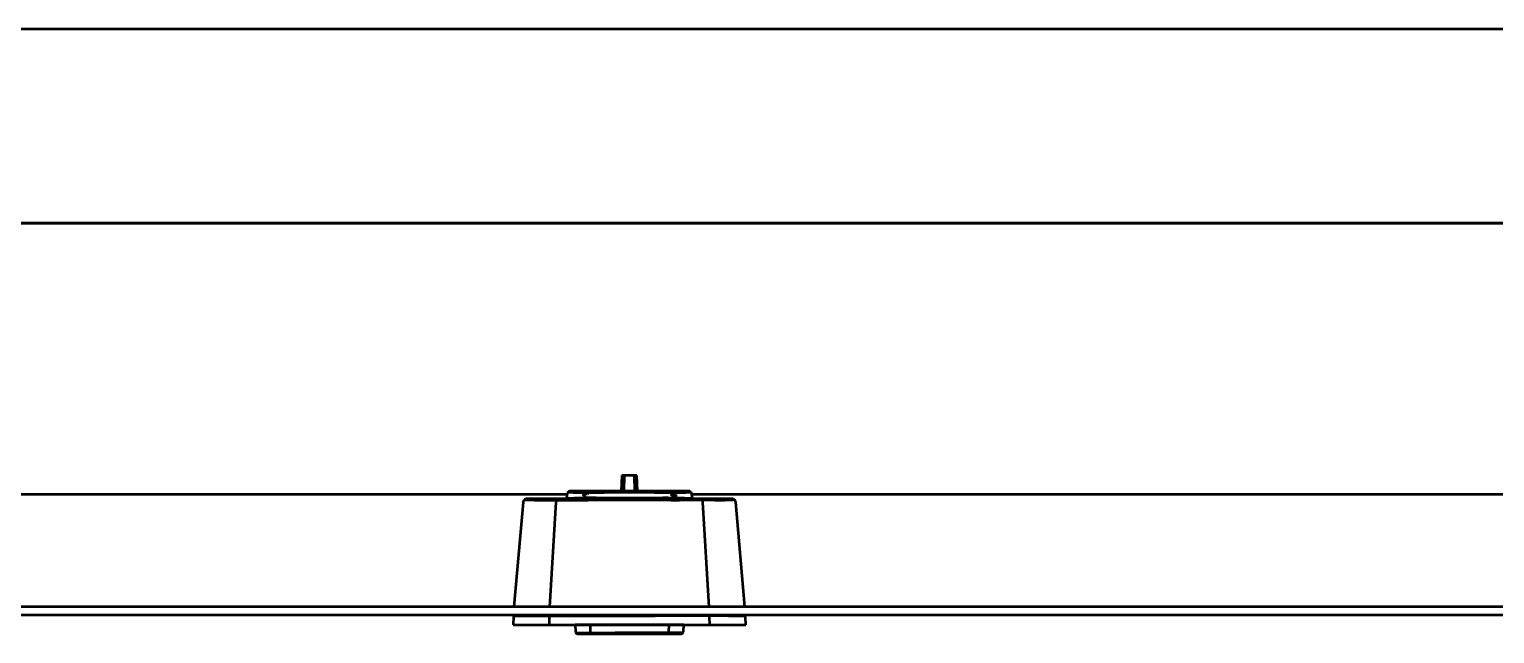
# Model space of a CAD drawing. Header units: millimetres. Extents: x -9546 to 173314, y -46180 to 27253.
# Drawn here: x 160227.4 to 160605.3, y -34570 to -34414.1 of the extents above; entities that cross this region are included whole.
import ezdxf

# ---------------------------------------------------------------- set-up
doc = ezdxf.new("R2010")
doc.units = ezdxf.units.MM
doc.layers.add('AM_0', color=7, linetype='Continuous', lineweight=50)
doc.layers.add('LDCarFrame-AM_0', color=7, linetype='Continuous', lineweight=50)

# ---------------------------------------------------------------- blocks, each defined once
blk = doc.blocks.new('LD_20260611094836_000001EA')
at = {"layer": 'LDCarFrame-AM_0'}
for p, q in [((841, 2679), (-841, 2679)), ((-841, 2629), (841, 2629)), ((800, 2530), (-800, 2530)), ((-800, 2528), (800, 2528))]:
    blk.add_line(p, q, dxfattribs=at)
blk = doc.blocks.new('LD_20260611094836_000001EE')
at = {"layer": 'AM_0'}
blk.add_line((175, 2500), (-1425, 2500), dxfattribs=at)
blk = doc.blocks.new('LD_20260611094836_000001F7')
at = {"layer": 'AM_0'}
for p, q in [((-1.96, 26.9), (-2.1, 22.9)), ((-1.93, 26.9), (-1.96, 26.9)), ((-1.84, 26.9), (-1.93, 26.9)), ((-1.7, 26.9), (-1.84, 26.9)), ((-1.5, 26.9), (-1.7, 26.9)), ((-1.26, 26.9), (-1.5, 26.9)), ((-1.35, 22.9), (-1.26, 26.9)), ((-0.98, 26.9), (-1.26, 26.9)), ((-0.67, 26.9), (-0.98, 26.9)), ((-0.34, 26.9), (-0.67, 26.9)), ((0, 26.9), (-0.34, 26.9)), ((0.34, 26.9), (0, 26.9)), ((0.67, 26.9), (0.34, 26.9)), ((0.98, 26.9), (0.67, 26.9)), ((1.26, 26.9), (0.98, 26.9)), ((1.26, 26.9), (1.35, 22.9)), ((1.5, 26.9), (1.26, 26.9)), ((1.7, 26.9), (1.5, 26.9)), ((1.84, 26.9), (1.7, 26.9)), ((1.93, 26.9), (1.84, 26.9)), ((1.96, 26.9), (1.93, 26.9)), ((2.1, 22.9), (1.96, 26.9)), ((-15.64, 22.75), (-15.78, 22.64)), ((-15.47, 22.83), (-15.64, 22.75)), ((-15.29, 22.88), (-15.47, 22.83)), ((-15.11, 22.9), (-15.29, 22.88)), ((-15.03, 22.9), (-15.11, 22.9)), ((-14.78, 22.9), (-15.03, 22.9)), ((-14.38, 22.9), (-14.78, 22.9)), ((-13.81, 22.9), (-14.38, 22.9)), ((-13.09, 22.9), (-13.81, 22.9)), ((-12.23, 22.9), (-13.09, 22.9)), ((-11.24, 22.9), (-12.23, 22.9)), ((-10.12, 22.9), (-11.24, 22.9)), ((-8.89, 22.9), (-10.12, 22.9)), ((-7.56, 22.9), (-8.89, 22.9)), ((-6.15, 22.9), (-7.56, 22.9)), ((-4.67, 22.9), (-6.15, 22.9)), ((-3.15, 22.9), (-4.67, 22.9)), ((-3.15, 22.9), (-3.15, 22.9)), ((-1.58, 22.9), (-3.15, 22.9)), ((-2.1, 22.9), (-2.07, 22.9)), ((-2.07, 22.9), (-1.97, 22.9)), ((-1.97, 22.9), (-1.82, 22.9)), ((-1.82, 22.9), (-1.61, 22.9)), ((-1.61, 22.9), (-1.58, 22.9)), ((-1.58, 22.9), (-1.35, 22.9)), ((0, 22.9), (-1.58, 22.9)), ((-1.35, 22.9), (-1.05, 22.9)), ((-1.05, 22.9), (-0.72, 22.9)), ((-0.72, 22.9), (-0.37, 22.9)), ((-0.37, 22.9), (0, 22.9)), ((0, 22.9), (0.37, 22.9)), ((1.58, 22.9), (0, 22.9)), ((0.37, 22.9), (0.72, 22.9)), ((0.72, 22.9), (1.05, 22.9)), ((1.05, 22.9), (1.35, 22.9)), ((1.35, 22.9), (1.58, 22.9)), ((1.58, 22.9), (1.58, 22.9)), ((1.58, 22.9), (1.61, 22.9)), ((3.15, 22.9), (1.58, 22.9)), ((1.61, 22.9), (1.82, 22.9)), ((1.82, 22.9), (1.97, 22.9)), ((1.97, 22.9), (2.07, 22.9)), ((2.07, 22.9), (2.1, 22.9)), ((4.67, 22.9), (3.15, 22.9)), ((6.15, 22.9), (4.67, 22.9)), ((7.56, 22.9), (6.15, 22.9)), ((8.89, 22.9), (7.56, 22.9)), ((10.12, 22.9), (8.89, 22.9)), ((11.24, 22.9), (10.12, 22.9)), ((12.23, 22.9), (11.24, 22.9)), ((13.09, 22.9), (12.23, 22.9)), ((13.81, 22.9), (13.09, 22.9)), ((14.38, 22.9), (13.81, 22.9)), ((14.78, 22.9), (14.38, 22.9)), ((15.03, 22.9), (14.78, 22.9)), ((15.11, 22.9), (15.03, 22.9)), ((15.29, 22.88), (15.11, 22.9)), ((15.47, 22.83), (15.29, 22.88)), ((15.64, 22.75), (15.47, 22.83)), ((15.78, 22.64), (15.64, 22.75)), ((-27.41, 19.99), (-29.77, -7)), ((-27.41, 19.99), (-27.37, 20.17)), ((-27.37, 20.17), (-27.41, 19.99)), ((-27.39, 20.09), (-27.41, 19.99)), ((-27.37, 20.17), (-27.39, 20.09)), ((-27.36, 20.2), (-27.37, 20.17)), ((-27.36, 20.19), (-27.37, 20.17)), ((-27.36, 20.19), (-27.37, 20.19)), ((-27.37, 20.19), (-27.36, 20.19)), ((-27.36, 20.19), (-27.37, 20.19)), ((-27.32, 20.31), (-27.36, 20.2)), ((-27.36, 20.2), (-27.36, 20.19)), ((-27.31, 20.34), (-27.32, 20.31)), ((-27.26, 20.43), (-27.31, 20.34)), ((-27.29, 20.37), (-27.31, 20.34)), ((-27.29, 20.37), (-27.3, 20.35)), ((-27.26, 20.43), (-27.29, 20.37)), ((-27.21, 20.5), (-27.26, 20.43)), ((-27.18, 20.54), (-27.21, 20.5)), ((-27.19, 20.52), (-27.21, 20.5)), ((-27.19, 20.52), (-27.2, 20.51)), ((-27.18, 20.54), (-27.19, 20.52)), ((-27.09, 20.64), (-27.18, 20.54)), ((-27.07, 20.65), (-27.09, 20.64)), ((-26.98, 20.64), (-27.09, 20.64)), ((-27.08, 20.64), (-27.09, 20.64)), ((-27.07, 20.65), (-27.08, 20.64)), ((-27.08, 20.64), (-27.08, 20.64)), ((-27.08, 20.64), (-27.08, 20.64)), ((-26.94, 20.75), (-27.07, 20.65)), ((-26.97, 20.73), (-27.07, 20.65)), ((-26.98, 20.64), (-26.65, 20.64)), ((-26.94, 20.75), (-26.97, 20.73)), ((-26.79, 20.82), (-26.94, 20.75)), ((-26.85, 20.8), (-26.94, 20.75)), ((-26.94, 20.75), (-26.94, 20.75)), ((-26.85, 20.8), (-26.93, 20.75)), ((-26.79, 20.82), (-26.85, 20.8)), ((-26.77, 20.83), (-26.79, 20.82)), ((-26.61, 20.88), (-26.77, 20.83)), ((-26.74, 20.84), (-26.77, 20.83)), ((-26.74, 20.84), (-26.77, 20.83)), ((-26.63, 20.88), (-26.74, 20.84)), ((-26.65, 20.64), (-26.11, 20.64)), ((-26.61, 20.88), (-26.63, 20.88)), ((-26.59, 20.88), (-26.61, 20.88)), ((-26.41, 20.9), (-26.59, 20.88)), ((-26.52, 20.89), (-26.59, 20.88)), ((-26.52, 20.89), (-26.58, 20.88)), ((-26.41, 20.9), (-26.52, 20.89)), ((-26.38, 20.9), (-26.41, 20.9)), ((-26.3, 20.9), (-26.38, 20.9)), ((-26.16, 20.9), (-26.3, 20.9)), ((-25.96, 20.9), (-26.16, 20.9)), ((-26.11, 20.64), (-25.36, 20.64)), ((-25.71, 20.9), (-25.96, 20.9)), ((-25.41, 20.9), (-25.71, 20.9)), ((-25.05, 20.9), (-25.41, 20.9)), ((-25.36, 20.64), (-24.4, 20.64)), ((-24.63, 20.9), (-25.05, 20.9)), ((-24.17, 20.9), (-24.63, 20.9)), ((-24.4, 20.64), (-24.51, 20.5)), ((-24.51, 20.5), (-23.36, 20.5)), ((-23.65, 20.9), (-24.17, 20.9)), ((-23.08, 20.9), (-23.65, 20.9)), ((-23.36, 20.5), (-22.01, 20.5)), ((-22.46, 20.9), (-23.08, 20.9)), ((-21.8, 20.9), (-22.46, 20.9)), ((-22.01, 20.5), (-20.49, 20.5)), ((-21.09, 20.9), (-21.8, 20.9)), ((-20.33, 20.9), (-21.09, 20.9)), ((-21.09, 20.9), (-21.09, 20.9)), ((-18.94, 19.99), (-20.57, -7)), ((-20.49, 20.5), (-18.8, 20.5)), ((-19.53, 20.9), (-20.33, 20.9)), ((-18.69, 20.9), (-19.53, 20.9)), ((-19.53, 20.9), (-19.53, 20.9)), ((-18.92, 20.17), (-18.94, 19.99)), ((-18.87, 20.34), (-18.92, 20.17)), ((-18.8, 20.5), (-18.87, 20.34)), ((-18.8, 20.5), (-16.96, 20.5)), ((-17.8, 20.9), (-18.69, 20.9)), ((-16.88, 20.9), (-17.8, 20.9)), ((-16.96, 20.5), (-14.99, 20.5)), ((-15.92, 20.9), (-16.88, 20.9)), ((-16.54, 20.92), (-16.66, 20.9)), ((-16.66, 20.9), (-16.57, 20.9)), ((-16.57, 20.9), (-16.32, 20.9)), ((-16.42, 20.96), (-16.54, 20.92)), ((-16.32, 21.03), (-16.42, 20.96)), ((-16.24, 21.13), (-16.32, 21.03)), ((-16.24, 21.03), (-16.32, 21.03)), ((-16.32, 20.9), (-15.92, 20.9)), ((-16.19, 21.24), (-16.24, 21.13)), ((-16.24, 21.03), (-15.99, 21.03)), ((-16.16, 21.36), (-16.19, 21.24)), ((-16.1, 21.99), (-16.16, 21.36)), ((-16.07, 22.17), (-16.1, 21.99)), ((-16.01, 22.34), (-16.07, 22.17)), ((-15.91, 22.5), (-16.01, 22.34)), ((-15.99, 21.03), (-15.57, 21.03)), ((-15.92, 20.9), (-15.9, 20.9)), ((-14.93, 20.9), (-15.92, 20.9)), ((-15.78, 22.64), (-15.91, 22.5)), ((-15.9, 20.9), (-15.32, 20.9)), ((-15.78, 22.64), (-15.7, 22.64)), ((-15.7, 22.64), (-15.44, 22.64)), ((-15.57, 21.03), (-15, 21.03)), ((-15.44, 22.64), (-15.01, 22.64)), ((-15.32, 20.9), (-14.57, 20.9)), ((-15.01, 22.64), (-14.42, 22.64)), ((-15, 21.03), (-14.27, 21.03)), ((-14.99, 20.5), (-12.89, 20.5)), ((-13.91, 20.9), (-14.93, 20.9)), ((-14.57, 20.9), (-13.91, 20.9)), ((-14.42, 22.64), (-14.53, 22.5)), ((-14.53, 22.5), (-13.78, 22.5)), ((-14.2, 21.13), (-14.27, 21.03)), ((-14.2, 21.13), (-13.33, 21.13)), ((-13.91, 20.9), (-13.68, 20.9)), ((-12.86, 20.9), (-13.91, 20.9)), ((-13.78, 22.5), (-12.87, 22.5)), ((-13.68, 20.9), (-12.65, 20.9)), ((-13.33, 21.13), (-12.32, 21.13)), ((-12.89, 20.5), (-10.69, 20.5)), ((-12.87, 22.5), (-11.82, 22.5)), ((-11.78, 20.9), (-12.86, 20.9)), ((-12.65, 20.9), (-11.49, 20.9)), ((-12.32, 21.13), (-11.19, 21.13)), ((-11.94, 22.17), (-11.97, 21.99)), ((-11.43, 21.36), (-11.97, 21.99)), ((-10.78, 21.99), (-11.94, 22.17)), ((-11.82, 22.5), (-10.65, 22.5)), ((-10.67, 20.9), (-11.78, 20.9)), ((-11.49, 20.9), (-10.21, 20.9)), ((-11.15, 21.24), (-11.43, 21.36)), ((-11.19, 21.13), (-11.15, 21.24)), ((-9.94, 21.13), (-11.19, 21.13)), ((-10.75, 22.17), (-10.78, 21.99)), ((-10.71, 22.34), (-10.75, 22.17)), ((-10.65, 22.5), (-10.71, 22.34)), ((-10.65, 20.64), (-10.69, 20.5)), ((-9.55, 20.9), (-10.67, 20.9)), ((-10.65, 22.5), (-9.35, 22.5)), ((-10.65, 20.64), (-8.37, 20.64)), ((-10.21, 20.9), (-9.55, 20.9)), ((-8.59, 21.13), (-9.94, 21.13)), ((-9.55, 20.9), (-8.82, 20.9)), ((-8.4, 20.9), (-9.55, 20.9)), ((-9.35, 22.5), (-7.95, 22.5)), ((-8.82, 20.9), (-7.35, 20.9)), ((-8.63, 21.03), (-8.59, 21.13)), ((-7.19, 21.03), (-8.63, 21.03)), ((-7.23, 20.9), (-8.4, 20.9)), ((-8.37, 20.64), (-6.03, 20.64)), ((-7.95, 22.5), (-6.47, 22.5)), ((-7.35, 20.9), (-5.79, 20.9)), ((-6.05, 20.9), (-7.23, 20.9)), ((-5.67, 21.03), (-7.19, 21.03)), ((-6.42, 22.64), (-6.47, 22.5)), ((-6.42, 22.64), (-4.88, 22.64)), ((-4.86, 20.9), (-6.05, 20.9)), ((-6.03, 20.64), (-3.64, 20.64)), ((-5.79, 20.9), (-4.18, 20.9)), ((-4.09, 21.03), (-5.67, 21.03)), ((-4.88, 22.64), (-3.28, 22.64)), ((-3.65, 20.9), (-4.86, 20.9)), ((-4.18, 20.9), (-2.52, 20.9)), ((-2.47, 21.03), (-4.09, 21.03)), ((-2.44, 20.9), (-3.65, 20.9)), ((-3.64, 20.64), (-1.22, 20.64)), ((-3.28, 22.64), (-1.65, 22.64)), ((-2.52, 20.9), (-0.85, 20.9)), ((-0.83, 21.03), (-2.47, 21.03)), ((-1.22, 20.9), (-2.44, 20.9)), ((-1.65, 22.64), (0, 22.64)), ((0, 20.9), (-1.22, 20.9)), ((-1.22, 20.64), (1.22, 20.64)), ((-0.85, 20.9), (0.85, 20.9)), ((0.83, 21.03), (-0.83, 21.03)), ((0, 22.64), (1.65, 22.64)), ((1.22, 20.9), (0, 20.9)), ((2.47, 21.03), (0.83, 21.03)), ((0.85, 20.9), (2.52, 20.9)), ((2.44, 20.9), (1.22, 20.9)), ((1.22, 20.64), (3.64, 20.64)), ((1.65, 22.64), (3.28, 22.64)), ((3.65, 20.9), (2.44, 20.9)), ((4.09, 21.03), (2.47, 21.03)), ((2.52, 20.9), (3.65, 20.9)), ((3.28, 22.64), (4.88, 22.64)), ((3.64, 20.64), (6.03, 20.64)), ((3.65, 20.9), (4.18, 20.9)), ((4.86, 20.9), (3.65, 20.9)), ((5.67, 21.03), (4.09, 21.03)), ((4.18, 20.9), (5.79, 20.9)), ((6.05, 20.9), (4.86, 20.9)), ((4.88, 22.64), (6.42, 22.64)), ((7.19, 21.03), (5.67, 21.03)), ((5.79, 20.9), (7.35, 20.9)), ((6.03, 20.64), (8.37, 20.64)), ((7.23, 20.9), (6.05, 20.9)), ((6.42, 22.64), (6.47, 22.5)), ((6.47, 22.5), (7.95, 22.5)), ((8.63, 21.03), (7.19, 21.03)), ((8.4, 20.9), (7.23, 20.9)), ((7.35, 20.9), (8.4, 20.9)), ((7.95, 22.5), (9.35, 22.5)), ((8.37, 20.64), (10.65, 20.64)), ((8.4, 20.9), (8.82, 20.9)), ((9.55, 20.9), (8.4, 20.9)), ((8.63, 21.03), (8.59, 21.13)), ((9.94, 21.13), (8.59, 21.13)), ((8.82, 20.9), (10.21, 20.9)), ((9.35, 22.5), (10.65, 22.5)), ((10.67, 20.9), (9.55, 20.9)), ((9.94, 21.13), (11.19, 21.13)), ((10.21, 20.9), (11.49, 20.9)), ((10.65, 22.5), (11.82, 22.5)), ((10.65, 22.5), (10.71, 22.34)), ((10.65, 20.64), (10.69, 20.5)), ((11.78, 20.9), (10.67, 20.9)), ((10.69, 20.5), (12.89, 20.5)), ((10.71, 22.34), (10.75, 22.17)), ((11.97, 21.99), (10.75, 22.17)), ((12.01, 21.36), (10.78, 21.99)), ((11.43, 21.36), (10.78, 21.99)), ((11.43, 21.36), (11.15, 21.24)), ((11.15, 21.24), (11.19, 21.13)), ((11.19, 21.13), (12.32, 21.13)), ((11.49, 20.9), (12.65, 20.9)), ((12.86, 20.9), (11.78, 20.9)), ((11.82, 22.5), (12.87, 22.5)), ((11.97, 21.99), (12.01, 21.36)), ((12.32, 21.13), (13.33, 21.13)), ((12.65, 20.9), (13.68, 20.9)), ((13.91, 20.9), (12.86, 20.9)), ((12.87, 22.5), (13.78, 22.5)), ((14.99, 20.5), (12.89, 20.5)), ((13.33, 21.13), (14.2, 21.13)), ((13.68, 20.9), (14.57, 20.9)), ((13.78, 22.5), (14.53, 22.5)), ((14.93, 20.9), (13.91, 20.9)), ((14.2, 21.13), (14.27, 21.03)), ((14.27, 21.03), (15, 21.03)), ((14.42, 22.64), (15.01, 22.64)), ((14.42, 22.64), (14.53, 22.5)), ((14.57, 20.9), (15.32, 20.9)), ((15.92, 20.9), (14.93, 20.9)), ((16.96, 20.5), (14.99, 20.5)), ((15, 21.03), (15.57, 21.03)), ((15.01, 22.64), (15.44, 22.64)), ((15.32, 20.9), (15.9, 20.9)), ((15.44, 22.64), (15.7, 22.64)), ((15.57, 21.03), (15.99, 21.03)), ((15.7, 22.64), (15.78, 22.64)), ((15.91, 22.5), (15.78, 22.64)), ((15.9, 20.9), (16.32, 20.9)), ((16.01, 22.34), (15.91, 22.5)), ((16.88, 20.9), (15.92, 20.9)), ((15.99, 21.03), (16.24, 21.03)), ((16.07, 22.17), (16.01, 22.34)), ((16.1, 21.99), (16.07, 22.17)), ((16.16, 21.36), (16.1, 21.99)), ((16.19, 21.24), (16.16, 21.36)), ((16.24, 21.13), (16.19, 21.24)), ((16.32, 21.03), (16.24, 21.13)), ((16.24, 21.03), (16.32, 21.03)), ((16.42, 20.96), (16.32, 21.03)), ((16.32, 20.9), (16.57, 20.9)), ((16.54, 20.92), (16.42, 20.96)), ((16.66, 20.9), (16.54, 20.92)), ((16.57, 20.9), (16.66, 20.9)), ((17.8, 20.9), (16.88, 20.9)), ((18.8, 20.5), (16.96, 20.5)), ((18.69, 20.9), (17.8, 20.9)), ((19.53, 20.9), (18.69, 20.9)), ((20.49, 20.5), (18.8, 20.5)), ((18.87, 20.34), (18.8, 20.5)), ((18.92, 20.17), (18.87, 20.34)), ((18.94, 19.99), (18.92, 20.17)), ((20.57, -7), (18.94, 19.99)), ((20.33, 20.9), (19.53, 20.9)), ((21.09, 20.9), (20.33, 20.9)), ((22.01, 20.5), (20.49, 20.5)), ((21.8, 20.9), (21.09, 20.9)), ((22.46, 20.9), (21.8, 20.9)), ((22.01, 20.5), (23.36, 20.5)), ((23.08, 20.9), (22.46, 20.9)), ((23.65, 20.9), (23.08, 20.9)), ((23.36, 20.5), (24.51, 20.5)), ((24.17, 20.9), (23.65, 20.9)), ((24.63, 20.9), (24.17, 20.9)), ((24.4, 20.64), (25.36, 20.64)), ((24.4, 20.64), (24.51, 20.5)), ((25.05, 20.9), (24.63, 20.9)), ((25.41, 20.9), (25.05, 20.9)), ((25.36, 20.64), (26.11, 20.64)), ((25.71, 20.9), (25.41, 20.9)), ((25.96, 20.9), (25.71, 20.9)), ((26.16, 20.9), (25.96, 20.9)), ((26.11, 20.64), (26.65, 20.64)), ((26.3, 20.9), (26.16, 20.9)), ((26.38, 20.9), (26.3, 20.9)), ((26.41, 20.9), (26.38, 20.9)), ((26.59, 20.88), (26.41, 20.9)), ((26.52, 20.89), (26.41, 20.9)), ((26.41, 20.9), (26.59, 20.88)), ((26.59, 20.88), (26.52, 20.89)), ((26.61, 20.88), (26.59, 20.88)), ((26.63, 20.88), (26.59, 20.88)), ((26.61, 20.88), (26.61, 20.88)), ((26.61, 20.88), (26.61, 20.88)), ((26.61, 20.88), (26.61, 20.88)), ((26.63, 20.88), (26.61, 20.88)), ((26.74, 20.84), (26.63, 20.88)), ((26.98, 20.64), (26.65, 20.64)), ((26.77, 20.83), (26.74, 20.84)), ((26.85, 20.8), (26.77, 20.83)), ((26.79, 20.82), (26.77, 20.83)), ((26.79, 20.82), (26.78, 20.83)), ((26.85, 20.8), (26.79, 20.82)), ((26.94, 20.75), (26.85, 20.8)), ((26.97, 20.73), (26.94, 20.75)), ((26.97, 20.73), (26.94, 20.75)), ((26.94, 20.75), (26.94, 20.75)), ((26.94, 20.75), (26.94, 20.75)), ((27.08, 20.64), (26.97, 20.73)), ((27.07, 20.65), (26.97, 20.73)), ((27.09, 20.64), (26.98, 20.64)), ((27.08, 20.64), (27.07, 20.65)), ((27.07, 20.65), (27.08, 20.64)), ((27.09, 20.64), (27.08, 20.64)), ((27.08, 20.64), (27.08, 20.64)), ((27.09, 20.64), (27.08, 20.64)), ((27.19, 20.52), (27.09, 20.64)), ((27.18, 20.54), (27.09, 20.64)), ((27.18, 20.54), (27.09, 20.63)), ((27.19, 20.52), (27.18, 20.54)), ((27.21, 20.5), (27.19, 20.52)), ((27.29, 20.37), (27.21, 20.5)), ((27.26, 20.43), (27.21, 20.5)), ((27.26, 20.43), (27.22, 20.48)), ((27.29, 20.37), (27.26, 20.43)), ((27.31, 20.34), (27.29, 20.37)), ((27.36, 20.19), (27.31, 20.34)), ((27.32, 20.31), (27.31, 20.34)), ((27.32, 20.31), (27.31, 20.33)), ((27.36, 20.2), (27.32, 20.31)), ((27.36, 20.19), (27.36, 20.2)), ((27.36, 20.2), (27.36, 20.2)), ((27.37, 20.17), (27.36, 20.19)), ((27.41, 19.99), (27.37, 20.17)), ((27.39, 20.09), (27.37, 20.17)), ((27.39, 20.09), (27.38, 20.15)), ((27.41, 19.99), (27.39, 20.09)), ((29.77, -7), (27.41, 19.99)), ((-29.93, -9.58), (-30, -11.6)), ((-29.94, -9), (-29.95, -9.1)), ((-29.95, -9.1), (-29.83, -9.1)), ((-29.91, -9.47), (-29.93, -9.58)), ((-29.91, -9.47), (-29.91, -9.47)), ((-29.81, -9.28), (-29.87, -9.37)), ((-29.81, -9.28), (-29.87, -9.37)), ((-29.85, -9.33), (-29.87, -9.37)), ((-29.87, -9.37), (-29.87, -9.37)), ((-29.87, -9.37), (-29.87, -9.37)), ((-29.87, -9.37), (-29.87, -9.37)), ((-29.87, -9.37), (-29.87, -9.37)), ((-29.83, -9.1), (-29.47, -9.1)), ((-29.74, -9.2), (-29.81, -9.28)), ((-29.74, -9.2), (-29.81, -9.28)), ((-29.78, -9.25), (-29.81, -9.28)), ((-29.81, -9.28), (-29.81, -9.28)), ((-29.81, -9.28), (-29.81, -9.28)), ((-29.81, -9.28), (-29.81, -9.28)), ((-29.81, -9.28), (-29.81, -9.28)), ((-29.81, -9.28), (-29.69, -9.28)), ((-29.64, -9.15), (-29.74, -9.2)), ((-29.64, -9.15), (-29.74, -9.2)), ((-29.69, -9.18), (-29.74, -9.2)), ((-29.74, -9.2), (-29.74, -9.2)), ((-29.74, -9.2), (-29.74, -9.2)), ((-29.74, -9.2), (-29.74, -9.2)), ((-29.69, -9.28), (-29.34, -9.28)), ((-29.54, -9.11), (-29.64, -9.15)), ((-29.54, -9.11), (-29.64, -9.15)), ((-29.59, -9.13), (-29.64, -9.15)), ((-29.64, -9.15), (-29.64, -9.15)), ((-29.64, -9.15), (-29.64, -9.15)), ((-29.64, -9.15), (-29.64, -9.15)), ((-29.43, -9.1), (-29.54, -9.11)), ((-29.43, -9.1), (-29.54, -9.11)), ((-29.54, -9.11), (-29.54, -9.11)), ((-29.54, -9.11), (-29.54, -9.11)), ((-29.54, -9.11), (-29.54, -9.11)), ((-29.47, -9.1), (-28.87, -9.1)), ((-29.31, -9.1), (-29.43, -9.1)), ((-29.34, -9.28), (-28.74, -9.28)), ((-28.96, -9.1), (-29.31, -9.1)), ((-28.38, -9.1), (-28.96, -9.1)), ((-28.87, -9.1), (-28.04, -9.1)), ((-28.74, -9.28), (-27.91, -9.28)), ((-27.56, -9.1), (-28.38, -9.1)), ((-28.04, -9.1), (-26.98, -9.1)), ((-27.91, -9.28), (-26.86, -9.28)), ((-26.53, -9.1), (-27.56, -9.1)), ((-26.98, -9.1), (-25.71, -9.1)), ((-26.86, -9.28), (-25.59, -9.28)), ((-25.28, -9.1), (-26.53, -9.1)), ((-25.71, -9.1), (-24.23, -9.1)), ((-25.59, -9.28), (-24.12, -9.28)), ((-23.82, -9.1), (-25.28, -9.1)), ((-24.23, -9.1), (-22.55, -9.1)), ((-24.12, -9.28), (-22.45, -9.28)), ((-22.17, -9.1), (-23.82, -9.1)), ((-22.55, -9.1), (-20.7, -9.1)), ((-22.45, -9.28), (-20.6, -9.28)), ((-20.35, -9.1), (-22.17, -9.1)), ((-20.68, -9.58), (-20.73, -11.6)), ((-20.69, -9), (-20.7, -9.1)), ((-20.7, -9.1), (-18.67, -9.1)), ((-20.67, -9.47), (-20.68, -9.58)), ((-20.65, -9.37), (-20.67, -9.47)), ((-20.6, -9.28), (-20.65, -9.37)), ((-20.6, -9.28), (-18.59, -9.28)), ((-18.36, -9.1), (-20.35, -9.1)), ((-19.92, -9.28), (-19.92, -9.28)), ((-18.67, -9.1), (-16.5, -9.1)), ((-18.59, -9.28), (-16.42, -9.28)), ((-16.23, -9.1), (-18.36, -9.1)), ((-16.5, -9.1), (-14.19, -9.1)), ((-16.42, -9.28), (-14.13, -9.28)), ((-13.95, -9.1), (-16.23, -9.1)), ((-16.23, -9.1), (-16.23, -9.1)), ((-14.19, -9.1), (-11.77, -9.1)), ((-14.13, -9.28), (-11.72, -9.28)), ((-11.58, -9.1), (-13.95, -9.1)), ((-11.77, -9.1), (-9.25, -9.1)), ((-11.72, -9.28), (-9.21, -9.28)), ((-9.1, -9.1), (-11.58, -9.1)), ((-9.25, -9.1), (-6.67, -9.1)), ((-9.21, -9.28), (-6.63, -9.28)), ((-6.56, -9.1), (-9.1, -9.1)), ((-6.67, -9.1), (-4.02, -9.1)), ((-6.63, -9.28), (-4, -9.28)), ((-3.95, -9.1), (-6.56, -9.1)), ((-4.02, -9.1), (-1.35, -9.1)), ((-4, -9.28), (-1.34, -9.28)), ((-1.32, -9.1), (-3.95, -9.1)), ((-1.35, -9.1), (1.35, -9.1)), ((-1.34, -9.28), (1.34, -9.28)), ((1.32, -9.1), (-1.32, -9.1)), ((3.95, -9.1), (1.32, -9.1)), ((1.34, -9.28), (4, -9.28)), ((1.35, -9.1), (4.02, -9.1)), ((6.56, -9.1), (3.95, -9.1)), ((4, -9.28), (6.63, -9.28)), ((4.02, -9.1), (6.67, -9.1)), ((9.1, -9.1), (6.56, -9.1)), ((9.21, -9.28), (6.63, -9.28)), ((6.67, -9.1), (9.25, -9.1)), ((11.58, -9.1), (9.1, -9.1)), ((11.72, -9.28), (9.21, -9.28)), ((9.25, -9.1), (11.77, -9.1)), ((13.95, -9.1), (11.58, -9.1)), ((14.13, -9.28), (11.72, -9.28)), ((11.77, -9.1), (14.19, -9.1)), ((16.23, -9.1), (13.95, -9.1)), ((16.42, -9.28), (14.13, -9.28)), ((14.19, -9.1), (16.5, -9.1)), ((18.36, -9.1), (16.23, -9.1)), ((18.59, -9.28), (16.42, -9.28)), ((16.5, -9.1), (18.67, -9.1)), ((20.35, -9.1), (18.36, -9.1)), ((20.6, -9.28), (18.59, -9.28)), ((18.67, -9.1), (20.7, -9.1)), ((22.17, -9.1), (20.35, -9.1)), ((22.45, -9.28), (20.6, -9.28)), ((20.65, -9.37), (20.6, -9.28)), ((20.67, -9.47), (20.65, -9.37)), ((20.68, -9.58), (20.67, -9.47)), ((20.73, -11.6), (20.68, -9.58)), ((20.7, -9.1), (20.69, -9)), ((20.7, -9.1), (22.55, -9.1)), ((23.82, -9.1), (22.17, -9.1)), ((24.12, -9.28), (22.45, -9.28)), ((22.55, -9.1), (24.23, -9.1)), ((25.28, -9.1), (23.82, -9.1)), ((25.59, -9.28), (24.12, -9.28)), ((24.23, -9.1), (25.71, -9.1)), ((26.53, -9.1), (25.28, -9.1)), ((25.4, -9.28), (25.4, -9.28)), ((25.59, -9.28), (26.86, -9.28)), ((25.71, -9.1), (26.98, -9.1)), ((27.56, -9.1), (26.53, -9.1)), ((26.86, -9.28), (27.91, -9.28)), ((26.98, -9.1), (28.04, -9.1)), ((28.38, -9.1), (27.56, -9.1)), ((27.91, -9.28), (28.74, -9.28)), ((28.04, -9.1), (28.87, -9.1)), ((28.96, -9.1), (28.38, -9.1)), ((28.74, -9.28), (29.34, -9.28)), ((28.87, -9.1), (29.47, -9.1)), ((29.31, -9.1), (28.96, -9.1)), ((29.43, -9.1), (29.31, -9.1)), ((29.34, -9.28), (29.69, -9.28)), ((29.54, -9.11), (29.43, -9.1)), ((29.54, -9.11), (29.43, -9.1)), ((29.43, -9.1), (29.54, -9.11)), ((29.54, -9.11), (29.43, -9.1)), ((29.47, -9.1), (29.83, -9.1)), ((29.54, -9.11), (29.54, -9.11)), ((29.64, -9.15), (29.54, -9.11)), ((29.54, -9.11), (29.54, -9.11)), ((29.54, -9.11), (29.54, -9.11)), ((29.64, -9.15), (29.54, -9.11)), ((29.64, -9.15), (29.59, -9.13)), ((29.64, -9.15), (29.64, -9.15)), ((29.74, -9.2), (29.64, -9.15)), ((29.64, -9.15), (29.64, -9.15)), ((29.64, -9.15), (29.64, -9.15)), ((29.74, -9.2), (29.64, -9.15)), ((29.74, -9.2), (29.69, -9.18)), ((29.69, -9.28), (29.81, -9.28)), ((29.74, -9.2), (29.74, -9.2)), ((29.81, -9.28), (29.74, -9.2)), ((29.74, -9.2), (29.74, -9.2)), ((29.74, -9.2), (29.74, -9.2)), ((29.81, -9.28), (29.74, -9.2)), ((29.81, -9.28), (29.78, -9.25)), ((29.81, -9.28), (29.81, -9.28)), ((29.87, -9.37), (29.81, -9.28)), ((29.81, -9.28), (29.81, -9.28)), ((29.81, -9.28), (29.81, -9.28)), ((29.81, -9.28), (29.81, -9.28)), ((29.87, -9.37), (29.81, -9.28)), ((29.83, -9.1), (29.95, -9.1)), ((29.87, -9.37), (29.85, -9.33)), ((29.87, -9.37), (29.87, -9.37)), ((29.87, -9.37), (29.87, -9.37)), ((29.87, -9.37), (29.87, -9.37)), ((29.93, -9.58), (29.91, -9.47)), ((29.91, -9.47), (29.91, -9.47)), ((30, -11.6), (29.93, -9.58)), ((29.95, -9.1), (29.94, -9)), ((-30, -11.6), (-29.88, -11.6)), ((-29.88, -11.6), (-29.52, -11.6)), ((-29.52, -11.6), (-28.92, -11.6)), ((-28.92, -11.6), (-28.09, -11.6)), ((-28.09, -11.6), (-27.03, -11.6)), ((-27.03, -11.6), (-25.75, -11.6)), ((-25.75, -11.6), (-24.27, -11.6)), ((-24.27, -11.6), (-22.59, -11.6)), ((-22.59, -11.6), (-20.73, -11.6)), ((-20.73, -11.6), (-18.71, -11.6)), ((-18.71, -11.6), (-16.53, -11.6)), ((-16.53, -11.6), (-14.21, -11.6)), ((-14.21, -11.6), (-11.79, -11.6)), ((-13.92, -11.6), (-14, -11.6)), ((-14, -11.6), (-13.94, -13.42)), ((-13.94, -13.42), (-13.92, -13.53)), ((-13.67, -11.6), (-13.92, -11.6)), ((-13.92, -13.53), (-13.88, -13.63)), ((-13.88, -13.63), (-13.82, -13.72)), ((-13.82, -13.72), (-13.74, -13.8)), ((-13.74, -13.72), (-13.82, -13.72)), ((-13.74, -13.72), (-13.5, -13.72)), ((-13.74, -13.8), (-13.65, -13.85)), ((-13.27, -11.6), (-13.67, -11.6)), ((-13.65, -13.85), (-13.55, -13.89)), ((-13.55, -13.89), (-13.44, -13.9)), ((-13.5, -13.72), (-13.1, -13.72)), ((-13.44, -13.9), (-13.36, -13.9)), ((-13.36, -13.9), (-13.13, -13.9)), ((-12.71, -11.6), (-13.27, -11.6)), ((-13.13, -13.9), (-12.74, -13.9)), ((-13.1, -13.72), (-12.54, -13.72)), ((-12.74, -13.9), (-12.2, -13.9)), ((-12, -11.6), (-12.71, -11.6)), ((-12.54, -13.72), (-11.84, -13.72)), ((-12.2, -13.9), (-11.52, -13.9)), ((-11.14, -11.6), (-12, -11.6)), ((-11.84, -13.72), (-11, -13.72)), ((-11.79, -11.6), (-9.27, -11.6)), ((-11.52, -13.9), (-10.71, -13.9)), ((-10.16, -11.6), (-11.14, -11.6)), ((-11, -13.72), (-10.03, -13.72)), ((-10.71, -13.9), (-9.77, -13.9)), ((-9.06, -11.6), (-10.16, -11.6)), ((-10.16, -11.6), (-10.12, -13.42)), ((-10.12, -13.42), (-10.11, -13.53)), ((-10.11, -13.53), (-10.08, -13.63)), ((-10.08, -13.63), (-10.03, -13.72)), ((-10.03, -13.72), (-8.95, -13.72)), ((-9.77, -13.9), (-8.71, -13.9)), ((-9.27, -11.6), (-6.68, -11.6)), ((-7.86, -11.6), (-9.06, -11.6)), ((-8.95, -13.72), (-7.76, -13.72)), ((-8.71, -13.9), (-7.55, -13.9)), ((-6.56, -11.6), (-7.86, -11.6)), ((-7.76, -13.72), (-6.47, -13.72)), ((-7.55, -13.9), (-6.3, -13.9)), ((-6.68, -11.6), (-4.02, -11.6)), ((-5.18, -11.6), (-6.56, -11.6)), ((-6.47, -13.72), (-5.12, -13.72)), ((-6.3, -13.9), (-4.98, -13.9)), ((-3.74, -11.6), (-5.18, -11.6)), ((-5.12, -13.72), (-3.7, -13.72)), ((-4.98, -13.9), (-3.6, -13.9)), ((-4.02, -11.6), (-1.34, -11.6)), ((-2.27, -11.6), (-3.74, -11.6)), ((-2.24, -13.72), (-3.7, -13.72)), ((-3.6, -13.9), (-2.18, -13.9)), ((-0.76, -11.6), (-2.27, -11.6)), ((-0.75, -13.72), (-2.24, -13.72)), ((-2.18, -13.9), (-0.73, -13.9)), ((-1.34, -11.6), (1.34, -11.6)), ((0.76, -11.6), (-0.76, -11.6)), ((0.75, -13.72), (-0.75, -13.72)), ((-0.73, -13.9), (0.73, -13.9)), ((0.73, -13.9), (2.18, -13.9)), ((2.24, -13.72), (0.75, -13.72)), ((2.27, -11.6), (0.76, -11.6)), ((1.34, -11.6), (4.02, -11.6)), ((2.18, -13.9), (3.6, -13.9)), ((3.7, -13.72), (2.24, -13.72)), ((3.74, -11.6), (2.27, -11.6)), ((3.6, -13.9), (4.98, -13.9)), ((5.12, -13.72), (3.7, -13.72)), ((5.18, -11.6), (3.74, -11.6)), ((4.02, -11.6), (6.68, -11.6)), ((4.98, -13.9), (6.3, -13.9)), ((6.47, -13.72), (5.12, -13.72)), ((6.56, -11.6), (5.18, -11.6)), ((6.3, -13.9), (7.55, -13.9)), ((7.76, -13.72), (6.47, -13.72)), ((7.86, -11.6), (6.56, -11.6)), ((6.68, -11.6), (9.27, -11.6)), ((7.55, -13.9), (8.71, -13.9)), ((8.95, -13.72), (7.76, -13.72)), ((9.06, -11.6), (7.86, -11.6)), ((8.71, -13.9), (9.77, -13.9)), ((10.03, -13.72), (8.95, -13.72)), ((10.16, -11.6), (9.06, -11.6)), ((9.27, -11.6), (11.79, -11.6)), ((9.77, -13.9), (10.71, -13.9)), ((10.03, -13.72), (10.08, -13.63)), ((11, -13.72), (10.03, -13.72)), ((10.08, -13.63), (10.11, -13.53)), ((10.12, -13.42), (10.11, -13.53)), ((10.16, -11.6), (10.12, -13.42)), ((11.14, -11.6), (10.16, -11.6)), ((10.71, -13.9), (11.52, -13.9)), ((11.84, -13.72), (11, -13.72)), ((12, -11.6), (11.14, -11.6)), ((11.52, -13.9), (12.2, -13.9)), ((11.79, -11.6), (14.21, -11.6)), ((12.54, -13.72), (11.84, -13.72)), ((12.71, -11.6), (12, -11.6)), ((12.2, -13.9), (12.74, -13.9)), ((13.1, -13.72), (12.54, -13.72)), ((13.27, -11.6), (12.71, -11.6)), ((12.74, -13.9), (13.13, -13.9)), ((13.5, -13.72), (13.1, -13.72)), ((13.13, -13.9), (13.36, -13.9)), ((13.67, -11.6), (13.27, -11.6)), ((13.36, -13.9), (13.44, -13.9)), ((13.44, -13.9), (13.55, -13.89)), ((13.74, -13.72), (13.5, -13.72)), ((13.55, -13.89), (13.65, -13.85)), ((13.65, -13.85), (13.74, -13.8)), ((13.92, -11.6), (13.67, -11.6)), ((13.74, -13.8), (13.82, -13.72)), ((13.74, -13.72), (13.82, -13.72)), ((13.82, -13.72), (13.88, -13.63)), ((13.88, -13.63), (13.92, -13.53)), ((14, -11.6), (13.92, -11.6)), ((13.92, -13.53), (13.94, -13.42)), ((13.94, -13.42), (14, -11.6)), ((14.21, -11.6), (16.53, -11.6)), ((16.53, -11.6), (18.71, -11.6)), ((18.71, -11.6), (20.73, -11.6)), ((20.73, -11.6), (22.59, -11.6)), ((22.59, -11.6), (24.27, -11.6)), ((24.27, -11.6), (25.75, -11.6)), ((25.75, -11.6), (27.03, -11.6)), ((27.03, -11.6), (28.09, -11.6)), ((28.09, -11.6), (28.92, -11.6)), ((28.92, -11.6), (29.52, -11.6)), ((29.52, -11.6), (29.88, -11.6)), ((29.88, -11.6), (30, -11.6))]:
    blk.add_line(p, q, dxfattribs=at)
blk = doc.blocks.new('LD_20260611094836_000001F8')
at = {"layer": 'AM_0'}
for p, q in [((-1041.1, -70), (-1250, -70)), ((-591.1, -70), (-1008.9, -70))]:
    blk.add_line(p, q, dxfattribs=at)

msp = doc.modelspace()

# ---------------------------------------------------------------- block references
for name, p in [('LD_20260611094836_000001EA', (160607.15, -37093.08)), ('LD_20260611094836_000001EE', (161232.15, -36964.08)), ('LD_20260611094836_000001F7', (160382.15, -34556.08)), ('LD_20260611094836_000001F8', (161407.15, -34464.08))]:
    msp.add_blockref(name, p)

doc.saveas('drawing.dxf')
